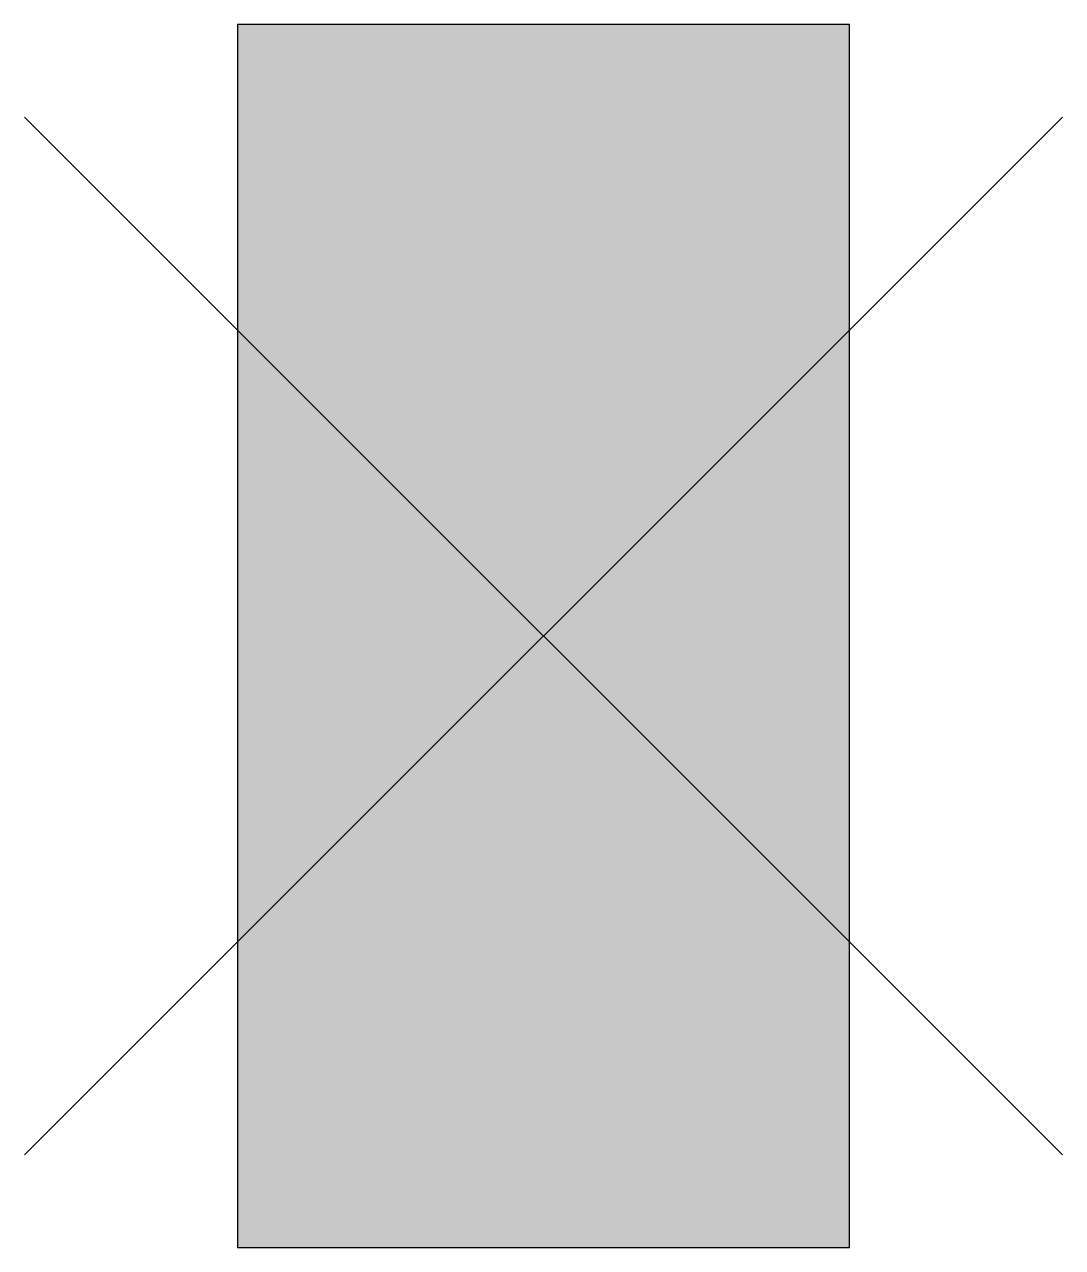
# Model space of a CAD drawing. Header units: metres. Extents: x -0.212 to 0.212, y -0.5 to 0.
import ezdxf

# ---------------------------------------------------------------- set-up
doc = ezdxf.new("R2010")
doc.units = ezdxf.units.M

msp = doc.modelspace()

# ---------------------------------------------------------------- hatches: boundary and pattern name
msp.add_hatch(color=253).paths.add_polyline_path([(-0.125, -0.5), (-0.125, 0), (0.125, 0), (0.125, -0.5)])

# ---------------------------------------------------------------- linework, layer by layer
at = {"flags": 128}
for points in [[(0.21213, -0.03787), (-0.21213, -0.46213)], [(0.21213, -0.46213), (-0.21213, -0.03787)]]:
    msp.add_lwpolyline(points, dxfattribs=at)
msp.add_3dface([(-0.125, -0.5), (0.125, -0.5), (0.125, 0), (-0.125, 0)])

doc.saveas('drawing.dxf')
